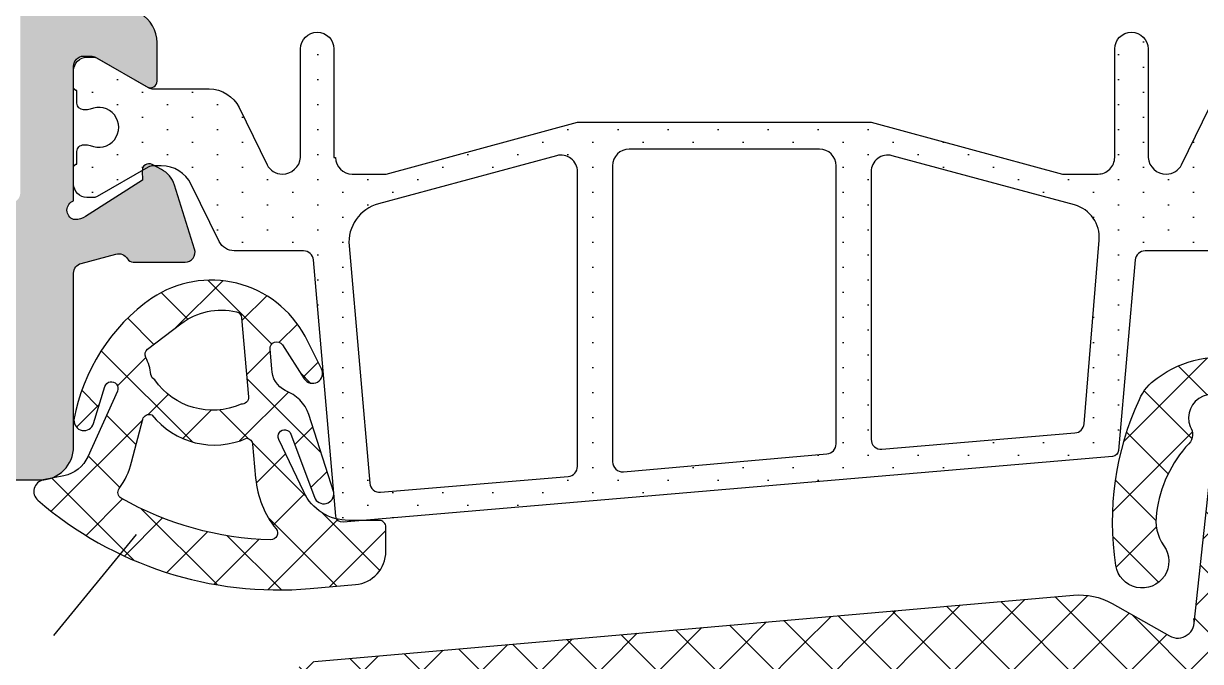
# Model space of a CAD drawing. Extents: x 0 to 4131, y -1600 to 527.
# Drawn here: x 582.41 to 617.68, y -1109.99 to -1090.88 of the extents above; entities that cross this region are included whole.
import ezdxf

# ---------------------------------------------------------------- set-up
doc = ezdxf.new("R2010")
doc.units = 0
doc.header["$LTSCALE"] = 7.5
doc.header["$MEASUREMENT"] = 0
for name, color, linetype in [('FILL', 8, 'CONTINUOUS'), ('GOMMA', 3, 'CONTINUOUS'), ('GROSSA', 4, 'CONTINUOUS'), ('QUOTE', 254, 'CONTINUOUS')]:
    doc.layers.add(name, color=color, linetype=linetype)
pattern_1 = [(225, (459.9999999999998, -1280), (0.8838834764831834, -0.8838834764831853), []), (314.9999999999999, (459.9999999999998, -1280), (0.8838834764831853, 0.8838834764831834), [])]

msp = doc.modelspace()

# ---------------------------------------------------------------- hatches: boundary and pattern name
at = {"layer": 'FILL'}
h = msp.add_hatch(color=253, dxfattribs=at)
h.paths.add_polyline_path([(587.5361964446649, -1080.468843408795, 0.506241599490883), (587.2499270404303, -1080.079122573984), (585.6960283504584, -1080.079122573984, 0.2677884243591662), (585.5235879591244, -1080.180230180636, -0.3529849633649322), (585.1731031499983, -1080.31816836867), (584.1733099233973, -1080.054637581562), (581.6121210721424, -1080.054637581562, -0.4142135623730951), (580.6121210721424, -1079.054637581562), (580.6121210721424, -1071.378901650274, 0.1989123673796527), (580.5242531064985, -1071.166769615918), (579.9999890377865, -1070.642505547206, 0.232024778762708), (579.7499890377878, -1070.557037149475, 0.4517883523679572), (579.4121210721426, -1070.854637581562), (579.4121210721426, -1071.754637581562, -0.4142135623729564), (579.1121210721424, -1072.054637581562), (576.9121210721426, -1072.054637581562, -0.4142135623729287), (576.6121210721424, -1071.754637581562), (576.6121210721424, -1063.854637581562, -0.4142135623728731), (576.9121210721426, -1063.554637581562), (579.1121210721424, -1063.554637581562, -0.414213562373317), (579.4121210721426, -1063.854637581562), (579.4121210721426, -1064.754637581562, 0.4517883523685516), (579.7499890377885, -1065.052238013648, 0.2320247787620713), (579.9999890377865, -1064.966769615918), (580.5242531064985, -1064.442505547206, 0.1989123673796407), (580.6121210721424, -1064.23037351285), (580.6121210721424, -1062.354637581562, 0.4142135623732058), (580.3121210721426, -1062.054637581562), (552.6121210721424, -1062.054637581562, 0.4142135623730951), (550.6121210721424, -1064.054637581562), (550.6121210721424, -1123.554637581562, 0.4142135623730916), (553.1121210721424, -1126.054637581562), (555.1121210721424, -1126.054637581562, 0.4142135623728732), (555.4121210721426, -1125.754637581562), (555.4121210721426, -1124.254637581562, 0.4142135623731663), (554.7121210721423, -1123.554637581562, 0.414213562372873), (554.4121210721426, -1123.854637581562), (554.4121210721426, -1124.554637581562, -0.4142135623729009), (554.1121210721424, -1124.854637581562), (553.2121210721423, -1124.854637581562, -0.4142135623730951), (551.9121210721421, -1123.554637581562), (551.9121210721421, -1119.954637581562, -0.4142135623730477), (552.6121210721419, -1119.254637581562), (554.1121210721424, -1119.254637581562, -0.4142135623731229), (554.4121210721426, -1119.554637581562), (554.4121210721426, -1120.254637581562, 0.4142135623728731), (554.7121210721418, -1120.554637581562, 0.4142135623731426), (555.4121210721426, -1119.854637581562), (555.4121210721426, -1118.054637581562), (555.4121210721426, -1116.854637581562, 0.4142135623729287), (555.1121210721424, -1116.554637581562), (554.4121210721421, -1116.554637581562, 0.4142135623729287), (554.1121210721424, -1116.854637581562), (554.1121210721424, -1117.754637581562, -0.4142135623730393), (553.8121210721422, -1118.054637581562), (552.7121210721427, -1118.054637581562, -0.4142135623729841), (552.4121210721426, -1117.754637581562), (552.4121210721426, -1098.354637581562, -0.4142135623732062), (552.7121210721427, -1098.054637581562), (555.6121210721424, -1098.054637581562, -0.4142135623730951), (555.9121210721426, -1098.354637581562), (555.9121210721426, -1103.554637581562, 0.4142135623730951), (556.9121210721426, -1104.554637581562), (560.4121210721426, -1104.554637581562, 0.4142135623730951), (561.2121210721418, -1103.754637581562), (561.2121210721418, -1103.354637581562, 0.4142135623730951), (560.9121210721416, -1103.054637581562), (558.0121210721416, -1103.054637581562, -0.4142135623731505), (557.7121210721418, -1102.754637581562), (557.7121210721418, -1098.354637581562, -0.4142135623731505), (558.0121210721416, -1098.054637581562), (581.8121210721422, -1098.054637581562, -0.4142135623730951), (582.1121210721424, -1098.354637581562), (582.1121210721424, -1102.754637581562, -0.4142135623728732), (581.8121210721422, -1103.054637581562), (578.9121210721421, -1103.054637581562, 0.4142135623730396), (578.6121210721424, -1103.354637581562), (578.6121210721424, -1103.754637581562, 0.414213562373095), (579.4121210721426, -1104.554637581562), (582.9121210721421, -1104.554637581562, 0.4142135623730951), (583.9121210721421, -1103.554637581562), (583.9121210721421, -1098.354654126633, -0.3405910713409833), (584.1356571347549, -1098.064562302757), (585.1731031499978, -1097.791106794454, -0.3529849633649326), (585.5235879591239, -1097.929044982488, 0.2677884243591662), (585.6960283504579, -1098.03015258914), (587.2499270404303, -1098.03015258914, 0.5062415994908828), (587.5361964446645, -1097.640431754328), (586.9342319944683, -1095.719762994499, 0.1989123673796711), (586.5414624532339, -1095.250044560158), (586.2603921172192, -1095.10311528723, 0.5773502691896588), (585.9679139186262, -1095.288739917459), (585.9800110403346, -1095.57716147175), (584.2719141439491, -1096.661224681631, -0.1423287356553957), (583.9504028532554, -1096.754637581562), (583.9121210721421, -1096.754637581562, -0.7071067811864639), (583.9121210721421, -1096.188952156613), (583.9121210721421, -1092.154637581562, -0.4142135623730396), (584.2121210721427, -1091.854637581562), (584.5121210721422, -1091.854637581562), (586.1121210721419, -1092.778398012265, 0.5773502691892733), (586.4121210721421, -1092.605192931509), (586.4121210721426, -1091.450492393129, 0.2679491924311074), (585.9121210721426, -1090.584466989345), (584.7623788109493, -1089.920662985346, -0.5773502691896408), (584.7623788109493, -1088.188612177777), (585.9121210721426, -1087.524808173779, 0.267949192431122), (586.4121210721426, -1086.658782769994), (586.4121210721426, -1085.504082231615, 0.5773502691895289), (586.1121210721424, -1085.330877150858), (584.512121072142, -1086.254637581562), (584.2121210721427, -1086.254637581562, -0.4142135623732062), (583.9121210721426, -1085.954637581562), (583.9121210721426, -1081.920323006511, -0.7071067811864639), (583.9121210721426, -1081.354637581562), (583.9504028532558, -1081.354637581562, -0.14232873565539), (584.2719141439491, -1081.448050481492), (585.9800110403346, -1082.532113691374), (585.9679139186262, -1082.820535245665, 0.5773502691896587), (586.2603921172197, -1083.006159875894), (586.5414624532343, -1082.859230602966, 0.1989123673796711), (586.9342319944687, -1082.389512168625)])
h.paths.add_polyline_path([(582.3121210721422, -1081.954637581562), (582.3121210721422, -1095.954637581562, -0.4142135623730978), (582.0121210721425, -1096.254637581562), (552.6121210721424, -1096.254637581562, -0.4142135623730954), (552.3121210721426, -1095.954637581562), (552.3121210721426, -1081.954637581562, -0.4142135623730954), (552.6121210721424, -1081.654637581562), (582.0121210721425, -1081.654637581562, -0.4142135623730927)], flags=16)
h.paths.add_polyline_path([(578.1121210721424, -1080.054637581562), (553.1121210721424, -1080.054637581562, -0.4142135623730963), (552.6121210721424, -1079.554637581562), (552.6121210721424, -1064.554637581562, -0.4142135623730951), (552.9121210721426, -1064.254637581562), (574.3121210721422, -1064.254637581562, -0.4142135623730951), (574.6121210721424, -1064.554637581562), (574.6121210721424, -1073.054637581562, 0.4142135623731117), (575.6121210721424, -1074.054637581562), (578.3121210721422, -1074.054637581562, -0.4142135623731089), (578.6121210721424, -1074.354637581562), (578.6121210721424, -1079.554637581562, -0.4142135623730997)], flags=17)
h.paths.add_polyline_path([(631.0075452690692, -1087.366207622276), (630.6075452690695, -1087.366207622276, -0.4142135623730951), (630.1075452690695, -1086.866207622276), (630.1075452690695, -1080.354637581562, 0.4142135623730951), (629.8075452690694, -1080.054637581562), (628.7075452690694, -1080.054637581562, 0.4142135623730951), (628.2075452690694, -1080.554637581562), (628.2075452690694, -1080.954637581562, 0.4142135623724291), (628.3075452690694, -1081.054637581562), (629.0075452690696, -1081.054637581562), (629.0075452690696, -1082.556364171425), (628.8207352025931, -1086.414569863138, -0.4001130188995326), (627.8219053403752, -1087.366207622276), (624.9121210721435, -1087.366207622276, -0.4142135623730951), (624.6121210721433, -1087.066207622276), (624.6121210721433, -1080.354637581562, 0.4142135623730951), (624.3121210721436, -1080.054637581562), (622.6509322208888, -1080.054637581562), (621.6511389942877, -1080.31816836867, -0.3529849633649723), (621.3006541851616, -1080.180230180636, 0.2677884243565118), (621.1282137938299, -1080.079122573985), (619.5743151038553, -1080.079122573985, 0.5062415994909113), (619.2880456996211, -1080.468843408796), (619.8900101498173, -1082.389512168626, 0.1989123673796598), (620.2827796910517, -1082.859230602967), (620.5638500270663, -1083.006159875894, 0.57735026918966), (620.8563282256598, -1082.820535245665), (620.844231103951, -1082.532113691374), (622.552328000337, -1081.448050481493, -0.1423287356553951), (622.8738392910302, -1081.354637581562), (622.9121210721435, -1081.354637581562, -0.707106781186423), (622.9121210721435, -1081.920323006512), (622.9121210721435, -1085.954637581562, -0.4142135623730947), (622.6121210721433, -1086.254637581562), (622.3121210721442, -1086.254637581563), (620.7121210721427, -1085.330877150859, 0.577350269189441), (620.4121210721435, -1085.504082231616), (620.4121210721435, -1086.658782769995, 0.2679491924311924), (620.9121210721435, -1087.52480817378), (622.0618633333372, -1088.188612177778, -0.577350269189826), (622.0618633333372, -1089.920662985347), (620.9121210721435, -1090.584466989345, 0.2679491924312116), (620.4121210721435, -1091.45049239313), (620.4121210721435, -1092.605192931509, 0.577350269189441), (620.7121210721427, -1092.778398012266), (622.3121210721445, -1091.854637581562), (622.6121210721433, -1091.854637581563, -0.4142135623730951), (622.9121210721435, -1092.154637581563), (622.9121210721435, -1096.188952156614, -0.707106781186423), (622.9121210721435, -1096.754637581563), (622.8738392910302, -1096.754637581563, -0.1423287356553605), (622.552328000337, -1096.661224681632), (620.8442311039512, -1095.577161471751), (620.8563282256594, -1095.28873991746, 0.57735026918966), (620.5638500270663, -1095.103115287231), (620.2827796910517, -1095.250044560159, 0.1989123673796599), (619.8900101498173, -1095.7197629945), (619.2880456996211, -1097.640431754329, 0.5062415994909113), (619.5743151038553, -1098.030152589141), (621.1282137938258, -1098.030152589141, 0.2677884243618964), (621.3006541851616, -1097.929044982489, -0.3529849633649723), (621.6511389942877, -1097.791106794455), (622.6885850095312, -1098.064562302759, -0.3405910713409741), (622.9121210721435, -1098.354654126634), (622.9121210721435, -1098.45752581114, 0.4046436406702609), (623.2121210721436, -1098.764637581562), (623.5580318212808, -1098.764637581562, 0.4073684406740786), (623.8580318212805, -1098.454637581562), (623.9121210721435, -1098.163578531535, -0.4142135623730951), (624.4121210721435, -1097.663578531535), (630.0075452690692, -1097.663578531535, 0.4142135623730951), (631.5075452690692, -1096.163578531535), (631.5075452690692, -1087.866207622276, 0.4142135623730951)])
h.paths.add_polyline_path([(624.7111493364475, -1088.763578531535), (629.8075452690694, -1088.763578531535, -0.4142135623725958), (630.1075452690691, -1089.063578531535), (630.1075452690691, -1095.963578531535, -0.4142135623730395), (629.8075452690694, -1096.263578531535), (624.7111493364475, -1096.263578531535, -0.4142135623730394), (624.4111493364474, -1095.963578531535), (624.4111493364474, -1089.063578531535, -0.4142135623725956)], flags=16)
h = msp.add_hatch(dxfattribs=at)
h.set_pattern_fill('DOTS', color=2, scale=12, angle=89.99999999999997, style=0)
h.set_pattern_definition([(90, (662.4758554762818, -1225.682647473376), (-0.7499999999999998, 0.3750000000000004), [0, -0.75])])
h.paths.add_polyline_path([(590.1621210721421, -1095.389278597719), (589.8461434398835, -1095.389278597719), (588.8705761766348, -1093.399121380691, 0.2862075568708991), (587.9726554539081, -1092.839278597714), (586.2175693393322, -1092.839278597713), (584.6185312336563, -1091.916073516957, 2.50901613610271), (584.6968567592369, -1092.17983248734, 1.251895194142728), (584.012121072142, -1092.55385372882), (584.012121072142, -1093.264278597713, 2.000630749005628), (584.2680242064114, -1093.072250371718, 1.079679982444083), (584.4084757735466, -1093.445528597714, -1.569922388223201), (584.4084757735461, -1094.533028597714, 1.079679982452565), (584.2680242064137, -1094.906306823708, -0.4998423624677422), (584.012121072142, -1094.714278597713), (584.0121210721416, -1095.424703466608, 1.251895194139896), (584.6968567592364, -1095.798724708088, -0.3985626021332972), (584.6185312336559, -1096.06248367847), (586.2175693393322, -1095.139278597714), (586.538633086169, -1095.139278597714, -0.2862075568709955), (587.4365538088957, -1095.699121380691), (588.274904703768, -1097.40935720623, 0.2862075568709075), (588.7238650651313, -1097.689278597719), (591.0740660397348, -1097.689278597719), (591.7697157017913, -1105.640599077978, 0.4133902631218391), (591.985825497409, -1105.822455113178), (615.0447120688707, -1103.853450584281, 0.2082017001805241), (615.1850811743377, -1103.777412174689, -0.01977624596946478), (615.2779257559334, -1103.087129954871), (615.7501760547054, -1097.689278597719), (618.1003770791528, -1097.689278597719, 0.2862075568710277), (618.5493374405162, -1097.40935720623), (619.3876883353889, -1095.699121380691, -0.2862075568710129), (620.2856090581156, -1095.139278597714), (620.6066728049516, -1095.139278597714), (622.2057109106288, -1096.06248367847, 2.509016136105264), (622.1273853850482, -1095.798724708088, 1.251895194139629), (622.8121210721426, -1095.424703466608), (622.8121210721422, -1094.714278597714, 2.000630749009477), (622.5562179378737, -1094.906306823709, 1.079679982450206), (622.4157663707394, -1094.533028597713, -1.569922388224347), (622.415766370739, -1093.445528597714, 1.079679982449512), (622.5562179378724, -1093.072250371718, -0.4998423624646657), (622.8121210721426, -1093.264278597713), (622.8121210721422, -1092.553853728821, 1.251895194141467), (622.1273853850482, -1092.179832487339, -0.3985626021320129), (622.2057109106293, -1091.916073516956), (620.6066728049525, -1092.839278597714), (618.8515866903765, -1092.839278597714, 0.2862075568709655), (617.9536659676494, -1093.399121380691), (616.9780987044003, -1095.389278597719), (616.6621210721421, -1095.389278597719, -0.4423698861197825), (616.1121210721424, -1094.799746226509), (616.1121210721419, -1091.639278597718, 1), (615.1121210721419, -1091.639278597718), (615.1121210721419, -1095.389278597719), (613.5490900732864, -1095.389278597718), (607.8121210222973, -1093.839278597719), (599.0121211219869, -1093.839278597719), (593.2751520709974, -1095.389278597719), (591.7121210721423, -1095.389278597719), (591.7121210721423, -1091.639278597718, 1), (590.7121210721423, -1091.639278597718), (590.7121210721423, -1094.799746226509, -0.4423698861197787)])
h.paths.add_polyline_path([(593.0479167214073, -1096.279356595775), (598.38170833769, -1094.838286070248, -0.4937913945720059), (599.0121211219864, -1095.320979042739), (599.0121211219864, -1104.424775488938), (592.8122553960254, -1104.949631325557), (592.7863246653112, -1104.6526613204, -0.001847419774170472), (592.7861318248385, -1104.650452827441), (592.1654560357522, -1097.542203765064, -0.3633340334820852)], flags=16)
h.paths.add_polyline_path([(600.0621210721426, -1094.639278597718), (606.762121072142, -1094.639278597719), (606.762121072142, -1103.750997846692), (606.4890741930724, -1103.774870774164, -0.00137760412928751), (606.4874273537264, -1103.775014759974), (600.3890741931184, -1104.308203577943, -0.44081603365955), (600.0621210721426, -1104.009416815737)], flags=16)
h.paths.add_polyline_path([(607.8121210222978, -1095.320979042739, -0.4937913945720769), (608.4425338065942, -1094.838286070248), (613.9114892328482, -1096.315874817086, -0.3633820311644702), (614.6468583703975, -1097.368416412803), (614.1951220580333, -1102.840827921979, -0.3954619440129402), (613.9204884030303, -1103.145761539321), (607.8121210222978, -1103.662871491973)], flags=16)
h = msp.add_hatch(dxfattribs=at)
h.set_pattern_fill('ANSI37', color=137, scale=10, angle=179.9999999999999, style=0)
h.set_pattern_definition(pattern_1)
edge = h.paths.add_edge_path(flags=16)
edge.add_arc((583.4238689177021, -1103.448041306803), 2.29999999999997, 323.6789087464695, 345.4321515923305)
edge.add_line((585.6499249920839, -1104.026551767994), (585.9847416276311, -1102.738207554082))
edge.add_arc((586.1783117210556, -1102.788512811577), 0.1999999999999573, 67.73015047610681, 165.4321515923386, ccw=False)
edge.add_arc((588.1309548652985, -1101.106646105893), 2.400609958827411, 218.5723146059698, 293.7237020082616)
edge.add_arc((589.0778436640553, -1103.503496636743), 0.1999999999999949, 4.999994706757207, 84.56586613822009, ccw=False)
edge.add_line((589.277082605284, -1103.4860655066), (589.3662410978202, -1104.505152823632))
edge.add_arc((592.155586275017, -1104.261117001571), 2.800000000000066, 184.9999947080022, 218.9415392905279)
edge.add_arc((589.8222232576416, -1106.146698352016), 0.2000000000000481, -91.36521465360312, 38.94153929048713, ccw=False)
edge.add_arc((590.0437979532943, -1096.849338261418), 9.49999999999928, 240.31498076428392, 268.6347853464292, ccw=False)
edge.add_arc((585.4381446692071, -1104.928815832819), 0.1999999999999274, 143.678908746457, 240.31498076427698, ccw=False)
edge = h.paths.add_edge_path()
edge.add_line((591.3408133259932, -1101.224783832695), (590.8468076801273, -1100.245432208042))
edge.add_arc((588.0327703081948, -1101.76926656396), 3.200137102517433, 28.43606645738324, 123.6843456071439)
edge.add_arc((589.4973701962364, -1103.752981950035), 5.664329753621446, 124.8830773760318, 169.8210601117773)
edge.add_arc((584.2212920372255, -1102.775202941737), 0.2999999999999954, 175.5573871789997, 342.9643451900678)
edge.add_line((584.5081288261365, -1102.863092966923), (584.8491151550818, -1101.750254240914))
edge.add_arc((585.0403396810224, -1101.808847591038), 0.200000000000023, -24.26563198999679, 162.9643451900725, ccw=False)
edge.add_line((585.2226696716916, -1101.891041109655), (584.3355188710477, -1103.859008899886))
edge.add_arc((583.423868917702, -1103.448041306803), 1.000000000000047, 281.3894126736458, 335.73436801000923, ccw=False)
edge.add_line((583.6213451165693, -1104.428348988544), (582.9989798049339, -1104.553720173874))
edge.add_arc((583.0680964745375, -1104.896827862484), 0.3499999999999515, 101.3894126736509, 229.0806955031304)
edge.add_arc((590.0437979532944, -1096.849338261418), 11.00000000000006, 229.0806955031194, 275.0000000000005)
edge.add_line((591.0025111235188, -1107.807479940427), (592.3568714445391, -1107.688988766008))
edge.add_arc((592.2697157017914, -1106.692794067916), 1.000000000000012, 275.0000000000014, 360.0000000000065)
edge.add_line((593.2697157017915, -1106.692794067916), (593.2697157017915, -1105.967726940216))
edge.add_arc((593.0697157017914, -1105.967726940216), 0.1999999999999886, 1.628443996909413e-11, 90.00000000001629)
edge.add_line((593.0697157017914, -1105.767726940216), (592.1609122993143, -1105.767726940216))
edge.add_arc((592.1609122993143, -1104.267726940216), 1.500000000000028, 205.4413095114807, 270, ccw=False)
edge.add_line((590.8063735971341, -1104.912106412497), (590.0573238944935, -1103.33754226865))
edge.add_arc((590.2379290547842, -1103.251625005679), 0.2000000000000486, 20.380849594506117, 205.4413095114686, ccw=False)
edge.add_line((590.4254087433903, -1103.181973255089), (591.1275815226418, -1105.071992283865))
edge.add_arc((591.4088010555506, -1104.96751465798), 0.299999999999922, 200.3808495945285, 367.7878076055865)
edge.add_line((591.7060340649398, -1104.926863235748), (590.9615321973477, -1102.592409246283))
edge.add_arc((589.8392965517355, -1102.997459172559), 1.193096092969291, 19.84609790152651, 69.66402835928005)
edge.add_arc((590.598046522498, -1101.215892452497), 0.7468393613340231, 180.8575490163653, 242.5633000814724, ccw=False)
edge.add_line((589.8512908103535, -1101.227070020092), (589.7994578280575, -1100.634615691192))
edge.add_arc((589.9986967692857, -1100.617184561044), 0.1999999999999825, 32.83126054869069, 184.9999947080162, ccw=False)
edge.add_line((590.1667509538202, -1100.508751212574), (590.8208792483226, -1101.522544465889))
edge.add_arc((591.0729605251242, -1101.359894443184), 0.3000000000000228, 212.83126054866, 386.7673419238358)
edge = h.paths.add_edge_path(flags=16)
edge.add_line((588.9454760283513, -1099.695780956252), (589.1526764845266, -1102.064095526881))
edge.add_arc((588.9534375432979, -1102.081526657025), 0.2000000000000692, -97.11750176294589, 4.999994706992425, ccw=False)
edge.add_arc((588.0692410193448, -1100.378207739268), 2.086948435913243, 214.2993992855013, 294.31826674066076, ccw=False)
edge.add_arc((586.427395119105, -1101.371908332216), 0.2000000000000686, 186.6496890480142, 245.73516778919918, ccw=False)
edge.add_arc((584.7388315048798, -1101.568765947568), 1.500000000002105, 6.649689047984828, 27.1640886134373)
edge.add_arc((586.2513260859122, -1100.792647308213), 0.1999999999999829, 127.23791080621501, 207.1640886136544, ccw=False)
edge.add_line((586.1303008816833, -1100.633421368299), (587.128986431843, -1099.874335739826))
edge.add_arc((588.3392384741317, -1101.466595138962), 1.999999999999973, 76.93182123506091, 127.23791080620171, ccw=False)
edge.add_arc((588.7462370871215, -1099.713212086398), 0.2000000000013716, 4.999994707491226, 76.9318212345496, ccw=False)
h = msp.add_hatch(dxfattribs=at)
h.set_pattern_fill('ANSI37', color=137, scale=10, angle=179.9999999999999, style=0)
h.set_pattern_definition([(224.9999999999999, (459.9999999999998, -1280), (0.8838834764831837, -0.8838834764831851), []), (314.9999999999999, (459.9999999999998, -1280), (0.8838834764831851, 0.8838834764831837), [])])
h.paths.add_polyline_path([(618.2968366890284, -1103.337709918277, 2.380518513094905), (617.3738205293421, -1102.954250649875, -0.348533110878955), (617.3328109948418, -1103.471499130461, 0.1580751487887108), (616.3668332284705, -1105.543331159816, 0.2009533650518577), (616.5874158678621, -1106.528547729745, -1.267482482135273), (615.1435556706822, -1107.108768612129, -0.1455365250911694), (615.8523510403916, -1102.141191349667, -0.1410671434655068), (616.3851731153788, -1101.504940646792, -0.2234545314857918), (619.0427767155668, -1100.956018283415, -0.2939513347826754), (620.4655477391332, -1102.814274669374, 0.0758506439945393), (625.0296095314047, -1124.364363754772, -0.9009212016397928), (623.923273223741, -1124.812087732937), (622.4169279731709, -1121.979064354241, 0.2773245440598521), (622.1520436953658, -1121.819905823108), (618.1121210658443, -1121.819905823108, 0.4142135623731125), (617.9121210658844, -1122.019905823068), (617.9121210658845, -1123.155434768439, 0.4142135623729965), (618.1121210658443, -1123.355434768399), (618.2121210658245, -1123.355434768399, -0.4142135623729284), (618.4121210657845, -1123.555434768359), (618.4121210657846, -1123.755434768319, -0.1933835990768465), (618.3565217940252, -1123.893812619433), (616.6243476604626, -1125.065850450315, -0.2044528580761804), (616.26334583996, -1125.219905822429), (610.6621210673345, -1125.219905822429), (609.3608962938492, -1125.219905822429, -0.2044528580762736), (608.999894473347, -1125.065850450315), (607.2677203397836, -1123.893812619433, -0.1933835990764777), (607.2121210680248, -1123.755434768319), (607.2121210680252, -1123.555434768359, -0.4142135623717633), (607.4121210679843, -1123.355434768399), (607.5121210679652, -1123.355434768399, 0.4142135623722585), (607.7121210679247, -1123.155434768439), (607.712121067925, -1122.020089054749, 0.4141883217235733), (607.5121383035123, -1121.820089055532), (604.2826316843002, -1121.819810743958, 0.2679722838195284), (604.0227982098957, -1121.969810742814), (603.4559281684792, -1122.951658455836, -0.2679491924311184), (602.5899027648677, -1123.451658455736), (596.2112169614495, -1123.451658455736, 0.4142135623730569), (595.9112169615097, -1123.751658455676), (595.9112169615095, -1125.051658455416, -0.4142135623730489), (595.6112169615695, -1125.351658455356), (594.2112169618496, -1125.351658455356, -0.41421356237305), (593.9112169619098, -1125.051658455417), (593.9112169619095, -1123.751658455676, 0.4142135623730328), (593.6112169619696, -1123.451658455736), (589.0551980565207, -1123.451658455736, -0.1897000193489478), (588.3736400735963, -1123.183422567869), (587.5067495682723, -1122.339339976364, -0.6810960416418862), (587.7112169677874, -1121.819810742844), (588.0112169476299, -1121.819810742844, 0.4142135462118073), (588.2112169475898, -1121.61981075392), (588.2112170008376, -1120.654794897258), (588.2112169422578, -1120.270370549269, 0.4503642861040595), (587.8747579529175, -1119.97259426608), (586.6469188915887, -1120.122927811688, -0.5620538643481808), (586.3821747406264, -1119.787748621779), (587.6492570620117, -1116.813639928203), (590.2779866856973, -1110.643458642493, -0.2897088509192777), (591.1282775821483, -1109.99539294122), (613.8736935975918, -1108.005426892688, -0.1515403380364628), (615.0318870098973, -1108.256559170059), (616.7504214398768, -1109.22760184287, 0.538892605426263), (617.4934781013419, -1108.846188674553), (618.0555388348904, -1103.66275755574, -0.2716898657616142)])
h.paths.add_polyline_path([(615.9416669897269, -1111.356028686134), (618.927000365333, -1111.356028686135, -0.334221397501192), (619.4074453777749, -1111.717563564363), (621.5873684512549, -1119.281440701916, -0.4990015927984012), (621.1069234388128, -1119.919905823488), (617.9684017603824, -1119.919905823488, -0.339454258863357), (617.4854388473348, -1119.549315346113), (615.4587040766788, -1111.98543820856, -0.4931454260313292)], flags=16)
h.paths.add_polyline_path([(613.3000173037149, -1110.883775442122), (615.552591368862, -1119.290496301063, -0.4931454260313088), (615.069628455814, -1119.919905823488), (610.5546136779949, -1119.919905823488, -0.4931454260312979), (610.071650764947, -1119.290496301063), (612.3242248300935, -1110.883775442122, -0.7673269879789606)], flags=16)
h.paths.add_polyline_path([(610.874293864526, -1109.340325525199), (610.4159235777095, -1111.050986724278), (608.1388032864741, -1119.549315346113, -0.3394542588633653), (607.6558403734261, -1119.919905823488), (604.6062533695222, -1119.919905823488, -0.3394542588633593), (604.1232904564743, -1119.549315346113), (602.6995209671377, -1121.190401221533, -0.4931454260313041), (602.2165580540898, -1121.819810743958), (590.8112169544748, -1121.819810743958), (589.4112169475898, -1121.819810743958, -0.4142135612157939), (589.2112169475897, -1121.619810744749), (589.2112169422578, -1120.270370589848, 0.4159015380739763), (587.9037294098704, -1118.97039215797, -0.5396036010650032), (587.7185800990178, -1118.692005660133), (591.0091766511927, -1110.968283493308, -0.2769682539334107), (591.2590260025438, -1110.787009806696), (610.6636775507186, -1109.08932277656, -0.5205670505517305)], flags=16)
h.paths.add_polyline_path([(615.9121210662845, -1121.819905823108, -0.4142135623730944), (616.4121210661846, -1122.319905823008), (616.4121210661846, -1123.719905822729, -0.414213562373095), (615.9121210662847, -1124.219905822629), (609.7121210675245, -1124.219905822629, -0.4142135623732023), (609.2121210676244, -1123.719905822729), (609.2121210676248, -1122.319905823008, -0.4142135623729878), (609.7121210675248, -1121.819905823108)], flags=16)
h = msp.add_hatch(dxfattribs=at)
h.set_pattern_fill('ANSI37', color=137, scale=10, angle=179.9999999999999, style=0)
h.set_pattern_definition(pattern_1)
h.paths.add_polyline_path([(587.9037294098703, -1118.97039215797, -0.5396036010650039), (587.7185800990178, -1118.692005660132), (591.0091766511927, -1110.968283493308, -0.2769682539334107), (591.2590260025438, -1110.787009806696), (610.6636775507186, -1109.08932277656, -0.5205670505517401), (610.874293864526, -1109.340325525199), (610.4159235777095, -1111.050986724278, 0.520567050551753), (610.0999991069984, -1110.67448260132), (602.2928210916091, -1111.357522171795, 0.4663076581549822), (602.0291900665468, -1111.734026294753), (604.1232904564743, -1119.549315346113), (602.6995209671377, -1121.190401221533), (600.1809953057361, -1111.791135493015, 0.3639702342662187), (599.8650708350251, -1111.569922797118), (592.3068205292311, -1112.231184014967, 0.2769682539334047), (592.05697117788, -1112.412457701578), (589.6485401232233, -1118.065551913881, 0.3110274382403167), (589.716261799843, -1118.399057398373, -0.2036008036248344), (590.5112170208929, -1120.270370804129), (590.5112169544748, -1121.519810728011, 0.4142135779428123), (590.8112169544747, -1121.819810743958), (589.4112169475898, -1121.819810743958, -0.4142135612158092), (589.2112169475897, -1121.619810744749), (589.2112169422578, -1120.270370589848, 0.4159015380739938)])

# ---------------------------------------------------------------- linework, layer by layer
at = {"layer": 'GOMMA'}
msp.add_lwpolyline([(618.1003770791528, -1097.689278597719), (616.0250760472202, -1097.689278597719, 0.3888787318529913), (615.7262169693852, -1097.963132487377), (615.2267896135584, -1103.671619358554, -0.3647665455654155), (615.0444215267196, -1103.853475393754), (591.985825497409, -1105.822455113178, -0.4133902631218391), (591.7697157017913, -1105.640599077978), (591.0980251250551, -1097.963132487376, 0.3888787318532802), (590.7991660472201, -1097.689278597719), (588.7238650651313, -1097.689278597719, -0.2862075568709075), (588.274904703768, -1097.40935720623), (587.4365538088957, -1095.699121380691, 0.2862075568709955), (586.538633086169, -1095.139278597714), (586.2979540970616, -1095.139278597714, 0.1316524975874443), (586.147954097062, -1095.179470976578), (584.6185312336554, -1096.06248367847, -0.1316524975873035), (584.518531233656, -1096.089278597713), (584.3121210721417, -1096.089278597714, -0.4142135623730118), (583.9121210721421, -1095.689278597714), (583.9121210721421, -1095.189278597714, -0.4142135623730951), (584.012121072142, -1095.089278597713), (584.012121072142, -1094.714278597714, -0.4142135623732615), (584.2121210721423, -1094.514278597713), (584.3239273406805, -1094.514278597713, -0.1095524006941325), (584.4084757735457, -1094.533028597714, 1.569922388223978), (584.4084757735457, -1093.445528597714, -0.1095524006941392), (584.32392734068, -1093.464278597714), (584.2121210721418, -1093.464278597713, -0.4142135623726788), (584.012121072142, -1093.264278597713), (584.012121072142, -1092.889278597713, -0.4142135623722626), (583.9121210721421, -1092.789278597714), (583.9121210721421, -1092.289278597714, -0.4142135623730118), (584.3121210721422, -1091.889278597713), (584.518531233656, -1091.889278597713, -0.1316524975873557), (584.6185312336563, -1091.916073516957), (586.1479540970615, -1092.799086218849, 0.1316524975873833), (586.2979540970616, -1092.839278597713), (587.9726554539081, -1092.839278597714, -0.2862075568708991), (588.8705761766348, -1093.399121380691), (589.7089270715071, -1095.109357206231, 0.2862075568709273), (590.1578874328704, -1095.389278597719), (590.1621210721421, -1095.389278597719, 0.3940425996836052), (590.7121210721423, -1094.889278597719), (590.7121210721423, -1091.639278597718, -0.9999999999999999), (591.7121210721423, -1091.639278597718), (591.7121210721423, -1094.889278597719), (591.7621210721425, -1094.889278597719, 0.4142135623731616), (592.2621210721425, -1095.389278597719), (593.2751520709974, -1095.389278597719), (599.0121211219864, -1093.839278597719), (607.8121210222978, -1093.839278597719), (613.5490900732864, -1095.389278597718), (614.6121210721419, -1095.389278597719, 0.4142135623731616), (615.1121210721419, -1094.889278597719), (615.1121210721419, -1091.639278597718, -0.9999999999999999), (616.1121210721419, -1091.639278597718), (616.1121210721424, -1094.889278597719, 0.394042599683605), (616.6621210721421, -1095.389278597719), (616.6663547114133, -1095.389278597719, 0.2862075568708692), (617.1153150727771, -1095.109357206231), (617.9536659676494, -1093.399121380691, -0.2862075568709655)], format="xyb", dxfattribs=at)
for points in [[(598.7374274035703, -1104.448029960529, 0.3896882166373107), (599.0121211219864, -1104.149099212508), (599.0121211219864, -1095.320979042739, 0.4937913945720059), (598.38170833769, -1094.838286070248), (593.0479167214073, -1096.279356595775, 0.3633340334820852), (592.1654560357522, -1097.542203765064), (592.7861318248385, -1104.650452827441, 0.4145219237087763), (593.1103953286436, -1104.924391991243)], [(606.4874273537264, -1103.775014759974, 0.389688216637202), (606.762121072142, -1103.476084011953), (606.762121072142, -1095.139278597719, 0.414213562373095), (606.262121072142, -1094.639278597719), (600.5621210721426, -1094.639278597718, 0.414213562373095), (600.0621210721426, -1095.139278597718), (600.0621210721426, -1104.009416815737, 0.4391717336709954), (600.3874273537265, -1104.308347563757)], [(613.9204884030303, -1103.145761539321, 0.3662372713676028), (614.1941721994951, -1102.871426181687, 0.9948238058887061), (614.1926075346521, -1102.871289291397), (614.6468583703975, -1097.368416412803, 0.3633820311644702), (613.9114892328482, -1096.315874817086), (608.4425338065942, -1094.838286070248, 0.4937913945720768), (607.8121210222978, -1095.320979042739), (607.8121210222978, -1103.336401615182, 0.4391717336710517), (608.1374273038816, -1103.635332363204)]]:
    msp.add_lwpolyline(points, format="xyb", close=True, dxfattribs=at)
at = {"layer": 'GOMMA', "ltscale": 0.05}
for points in [[(591.3408133259932, -1101.224783832695), (590.8468076801273, -1100.245432208042, 0.4413042114265769), (586.2579195498961, -1099.106414284791, 0.1986310745013688), (583.922193411848, -1102.751964777067, 0.8957294257491327), (584.5081288261365, -1102.863092966923), (584.8491151550818, -1101.750254240914, -1.06517100597135), (585.2226696716916, -1101.891041109655), (584.3355188710477, -1103.859008899886, -0.2416712409745098), (583.6213451165693, -1104.428348988544), (582.9989798049339, -1104.553720173874, 0.622997928505241), (582.8388480691324, -1105.161299351721, 0.2030856506771384), (591.0025111235188, -1107.807479940427), (592.3568714445391, -1107.688988766008, 0.3888787318530155), (593.2697157017915, -1106.692794067916), (593.2697157017915, -1105.967726940216, 0.414213562373095), (593.0697157017914, -1105.767726940216), (592.1609122993143, -1105.767726940216, -0.2893854222167663), (590.8063735971341, -1104.912106412497), (590.0573238944935, -1103.337542268649, -1.045165456235857), (590.4254087433903, -1103.181973255089), (591.1275815226418, -1105.071992283865, 0.8957294257490361), (591.7060340649398, -1104.926863235748), (590.9615321973477, -1102.592409246283, 0.2208613360133626), (590.2539265698294, -1101.878727643033, -0.2759423886590254), (589.8512908103535, -1101.227070020092), (589.7994578280575, -1100.634615691192, -0.7824719580094384), (590.1667509538202, -1100.508751212574), (590.8208792483226, -1101.522544465889, 0.9484346526222204)], [(588.9454760283513, -1099.695780956252), (589.1526764845266, -1102.064095526881, -0.4776049982220807), (588.9286566248888, -1102.279985484197, -0.3640634677868451), (586.3452041456005, -1101.554239470188, -0.2636768916205832), (586.2287405762552, -1101.395068051669, 0.08975078298915933), (586.0733855469678, -1100.883955383432, -0.3636054956171546), (586.1303008816833, -1100.633421368299), (587.128986431843, -1099.874335739826, -0.2230962873672005), (588.7914591552337, -1099.518391747223, -0.3245908611212804)], [(585.2770026090868, -1104.810353870738, 0.09520249668843667), (585.6499249920839, -1104.026551767994), (585.9847416276311, -1102.738207554082, -0.4541568717173443), (586.2541055687468, -1102.603430957652, 0.3401910912346497), (589.0967839442364, -1103.304395492129, -0.3618265278474352), (589.277082605284, -1103.4860655066), (589.3662410978202, -1104.505152823632, 0.1491902544919252), (589.9777807921334, -1106.020992928653, -0.6389535624590285), (589.8174582104232, -1106.34664157977, -0.1242012525611864), (585.3390983620225, -1105.102568038655, -0.4485583572002168)]]:
    msp.add_lwpolyline(points, format="xyb", close=True, dxfattribs=at)
at = {"layer": 'GOMMA', "linetype": 'Continuous'}
for points in [[(618.2967372202459, -1103.337752156283, 2.380775916707255), (617.3738205293422, -1102.954250649875, -0.3452419045424931), (617.3361734930854, -1103.467893356837, 0.158416100562691), (616.3668332284705, -1105.543331159816, 0.2009386258564367), (616.5873730253238, -1106.528487327338, -1.262316797474598), (615.1444880170586, -1107.11503611045, -0.1457203098226099), (615.8523510403916, -1102.141191349667, -0.1410671434655068), (616.3851731153788, -1101.504940646792, -0.2234545314857868), (619.0427767155668, -1100.956018283415, -0.293951334782114)], [(617.4934781013419, -1108.846188674553), (618.055501701878, -1103.663101390171, -0.2718494559429525)], [(591.1282775821483, -1109.99539294122), (613.8736935975918, -1108.005426892688, -0.1515403380363985), (615.0318870098969, -1108.256559170059), (616.7504214398768, -1109.22760184287, 0.6367873037593235), (617.48804221104, -1108.7012930976)]]:
    msp.add_lwpolyline(points, format="xyb", dxfattribs=at)
at = {"layer": 'GROSSA'}
msp.add_lwpolyline([(579.4121210721426, -1104.554637581562), (582.9121210721421, -1104.554637581562, 0.414213562373095), (583.9121210721421, -1103.554637581562), (583.9121210721421, -1098.354654126633, -0.3405910713409833), (584.1356571347549, -1098.064562302757), (585.1731031499978, -1097.791106794454, -0.3529849633649325), (585.5235879591239, -1097.929044982488, 0.2715490385396912), (585.6988328668756, -1098.03015258914), (587.2499270404303, -1098.03015258914, 0.5062415994908828), (587.5361964446645, -1097.640431754328), (586.9342319944683, -1095.719762994499, 0.1989123673796712), (586.5414624532339, -1095.250044560158), (586.2603921172192, -1095.10311528723, 0.5773502691896587), (585.9679139186262, -1095.288739917459), (585.9800110403346, -1095.57716147175), (584.2719141439491, -1096.661224681631, -0.1423287356553957), (583.9504028532554, -1096.754637581562), (583.9121210721421, -1096.754637581562, -0.7071067811864636), (583.9121210721421, -1096.188952156613), (583.9121210721421, -1092.154637581562, -0.4142135623730396), (584.2121210721427, -1091.854637581562), (584.431736314413, -1091.854637581562, -0.1316524975873803), (584.5817363144126, -1091.894829960426), (586.1121210721419, -1092.778398012265, 0.5773502691892732), (586.4121210721421, -1092.605192931509), (586.4121210721426, -1091.450492393129, 0.2679491924311074), (585.9121210721426, -1090.584466989345)], format="xyb", dxfattribs=at)
at = {"layer": 'QUOTE'}
msp.add_line((583.3184546974555, -1109.213678770462), (585.8006956124341, -1106.190059411507), dxfattribs=at)

doc.saveas('drawing.dxf')
